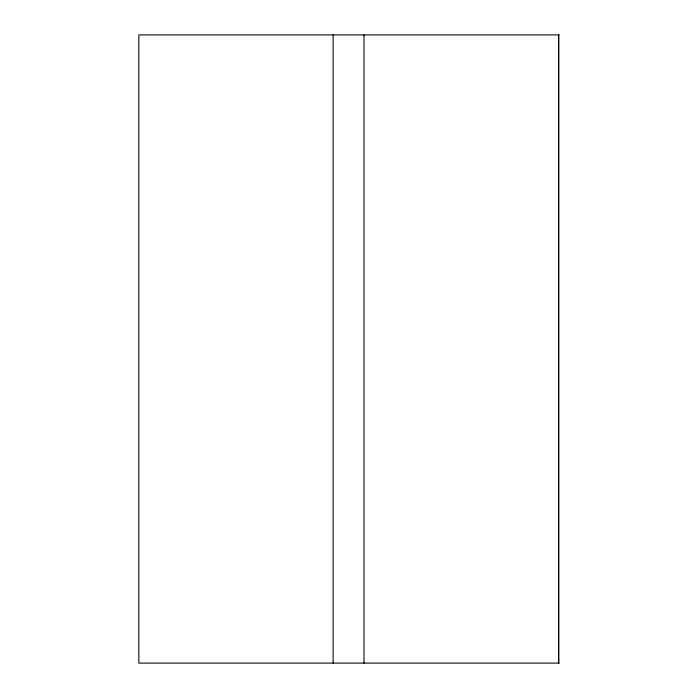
<?xml version="1.0" encoding="UTF-8"?>
<svg xmlns="http://www.w3.org/2000/svg" width="698" height="698" viewBox="0 0 698 698"><rect width="100%" height="100%" fill="white"/><g stroke="black" fill="none" stroke-linecap="round" stroke-linejoin="round"><path stroke-width="1.05" d="M559.15 34.9L138.85 34.9L138.85 663.1L559.15 663.1M558.775 34.9L558.775 663.1M558.548 34.9L558.548 663.1M363.998 34.9L363.998 663.1M333.129 34.9L333.129 663.1"/></g></svg>
